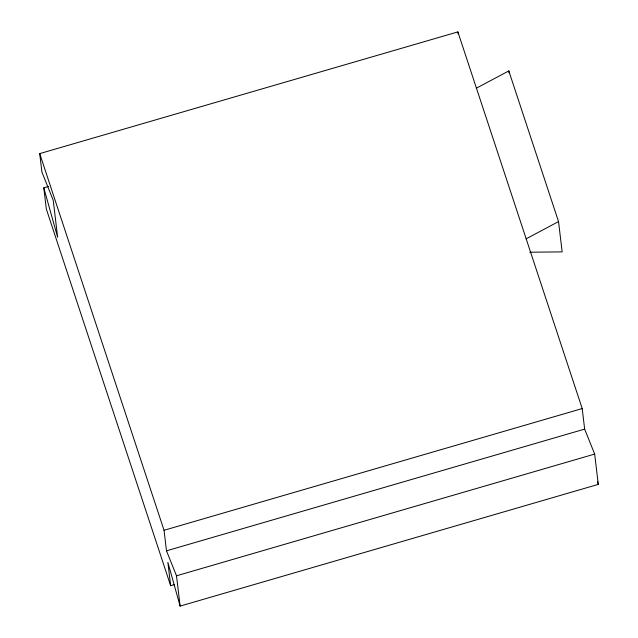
<?xml version="1.0" encoding="UTF-8"?>
<svg xmlns="http://www.w3.org/2000/svg" width="638" height="638" viewBox="0 0 638 638"><rect width="100%" height="100%" fill="white"/><g stroke="black" fill="none" stroke-linecap="round" stroke-linejoin="round"><path stroke-width="0.96" d="M476.275 88.235L508.805 70.922L558.537 221.585L562.15 251.89L529.755 252.209M526.007 238.907L558.537 221.585M48.584 186.448L43.799 187.843L57.635 237.248L53.225 200.26L41.925 172.085L39.715 153.614L457.877 31.9L582.207 408.567L584.655 429.111L594.664 454.081L598.284 484.386L180.123 606.1L167.866 562.317L170.649 585.684L174.477 584.575M180.123 606.1L176.511 575.795L166.494 550.825L164.046 530.282L582.207 408.567M166.494 550.825L584.655 429.111M176.511 575.795L594.664 454.081M39.715 153.614L164.046 530.282M170.649 585.684L46.327 209.017L43.799 187.843M597.479 481.53L598.284 484.386M508.805 70.922L509.044 72.876M457.877 31.9L458.108 33.846"/></g></svg>
